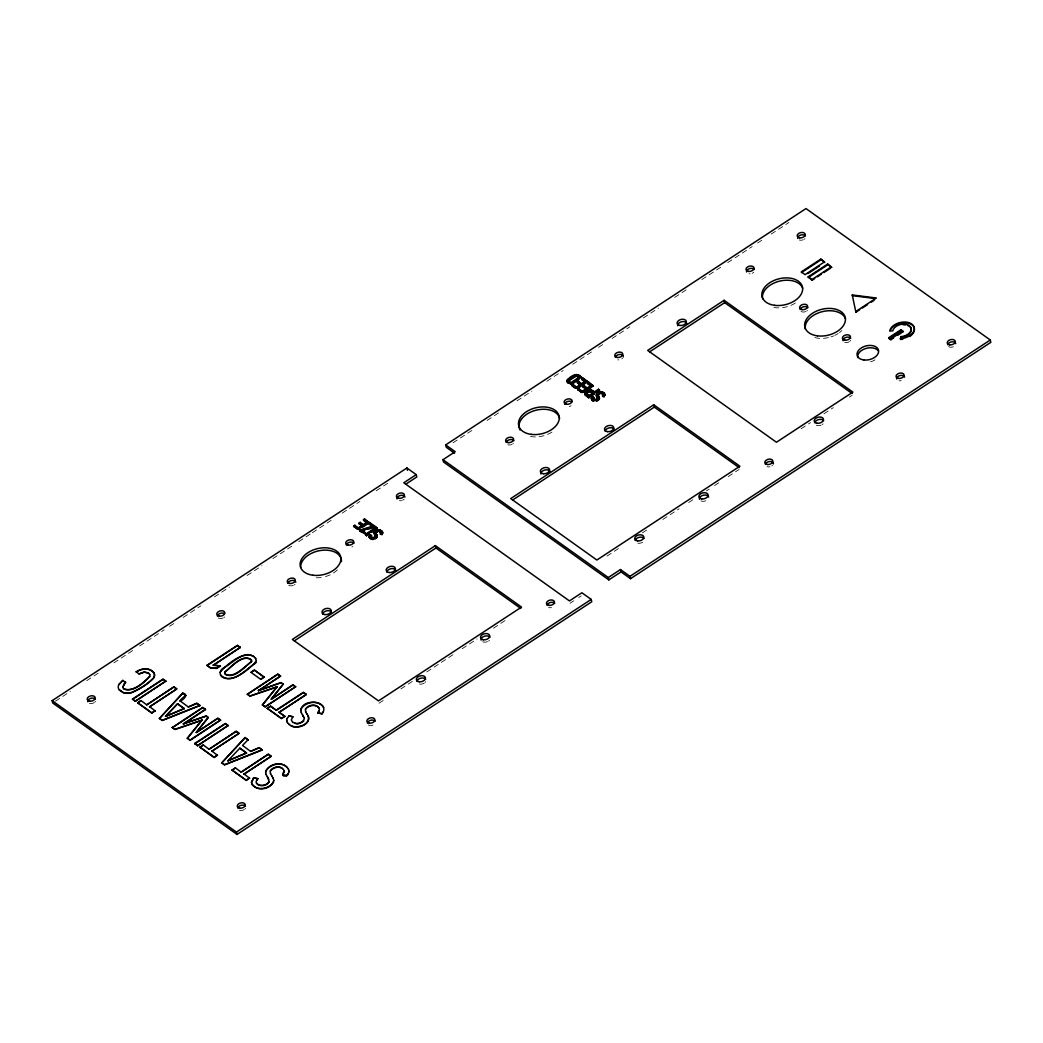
<?xml version="1.0" encoding="UTF-8"?>
<svg xmlns="http://www.w3.org/2000/svg" width="1043" height="1043" viewBox="0 0 1043 1043"><rect width="100%" height="100%" fill="white"/><g stroke="black" fill="none" stroke-linecap="round" stroke-linejoin="round"><path stroke-width="0.75" stroke-dasharray="5 3.75" d="M55.435 701.209L70.376 691.405M86.686 680.714L100.284 671.796M113.883 662.879L134.26 649.502M139.697 645.943L164.168 629.894M169.605 626.335L175.041 622.762M183.19 617.417L200.869 605.827M214.454 596.909L229.408 587.105M247.074 575.514L262.028 565.71M272.901 558.579L293.292 545.202M298.728 541.643L310.957 533.612M312.326 532.725L334.073 518.462M342.221 513.117L359.887 501.527M376.197 490.823L388.439 482.805M453.04 442.793L474.8 428.517M487.029 420.485L500.627 411.568M516.95 400.877L531.904 391.06M546.858 381.256L563.181 370.552M572.698 364.307L593.089 350.93M598.526 347.358L603.962 343.799M612.124 338.44L629.803 326.85M643.401 317.932L658.355 308.128M674.665 297.424L688.263 288.507M701.861 279.589L722.264 266.213M727.701 262.64L752.172 246.591M757.609 243.019L763.046 239.46M771.207 234.101L788.886 222.511M379.065 703.23L385.884 698.758M400.864 688.928L413.132 680.896M426.743 671.953L453.992 654.091M462.166 648.72L477.146 638.903M493.495 628.173L507.12 619.242M606.961 556.115L620.585 547.184M642.384 532.882L649.189 528.41M662.813 519.479L679.162 508.762M688.693 502.504L694.143 498.932M706.411 490.888L709.136 489.102M714.585 485.53L720.035 481.957M728.21 476.599L739.096 469.441M801.141 428.751L810.528 422.598M823.944 413.81L833.318 407.644M849.406 397.096L852.092 395.336M570.013 603.245L573.741 600.807M578.709 597.548L581.199 595.918M337.358 569.869A20.73 13.324 -13.5 0 1 323.904 576.988M321.244 577.483A20.73 13.324 -13.5 0 1 313.421 577.574M295.039 584.302A4.081 2.621 -13.5 0 1 294.309 584.901M293.396 585.371A4.081 2.621 -13.5 0 1 288.663 585.214M352.782 546.545A4.081 2.621 -13.5 0 1 351.882 547.014M551.591 607.587A4.081 2.621 -13.5 0 1 548.605 607.482M404.176 499.18A4.081 2.621 -13.5 0 1 402.546 500.249M401.529 500.575A4.081 2.621 -13.5 0 1 399.469 500.692M373.016 725.054A4.081 2.621 -13.5 0 1 368.283 724.885M224.597 616.961A4.081 2.621 -13.5 0 1 223.867 617.56M222.954 618.043A4.081 2.621 -13.5 0 1 218.222 617.873M95.487 701.313A4.081 2.621 -13.5 0 1 94.965 701.991M94.235 702.578A4.081 2.621 -13.5 0 1 88.59 702.904M245.535 808.325A4.081 2.621 -13.5 0 1 245.027 809.003M244.284 809.59A4.081 2.621 -13.5 0 1 238.117 809.381M489.389 640.376A4.707 3.025 -13.5 0 1 488.541 641.067M487.498 641.614A4.707 3.025 -13.5 0 1 482.035 641.432M425.7 681.64A4.628 2.973 -13.5 0 1 425.114 682.409M424.279 683.087A4.628 2.973 -13.5 0 1 417.878 683.439M901.191 380.643A4.081 2.621 -13.5 0 1 899.131 380.76M623.323 356.928A4.081 2.621 -13.5 0 1 623.062 357.645M622.541 358.323A4.081 2.621 -13.5 0 1 621.811 358.909M618.838 359.861A4.081 2.621 -13.5 0 1 617.821 359.835M513.404 443.444A4.081 2.621 -13.5 0 1 512.661 444.044M511.761 444.514A4.081 2.621 -13.5 0 1 507.772 444.735M571.147 405.688A4.081 2.621 -13.5 0 1 569.23 406.483M551.982 432.05A20.73 13.324 -13.5 0 1 527.145 435.596M772.602 465.334A4.081 2.621 -13.5 0 1 771.859 465.921M769.943 466.729A4.081 2.621 -13.5 0 1 766.97 466.625M753.789 272.236A4.081 2.621 -13.5 0 1 752.146 273.305M750.086 273.787A4.081 2.621 -13.5 0 1 749.07 273.748M807.412 310.488A4.081 2.621 -13.5 0 1 806.682 311.075M805.783 311.557A4.081 2.621 -13.5 0 1 801.037 311.401M841.897 330.488A20.73 13.324 -13.5 0 1 839.511 332.574M838.155 333.525A20.73 13.324 -13.5 0 1 834.778 335.416M833.566 335.95A20.73 13.324 -13.5 0 1 831.049 336.876M828.429 337.606A20.73 13.324 -13.5 0 1 814.779 337.554M823.11 423.849A4.707 3.025 -13.5 0 1 822.262 424.54M821.219 425.088A4.707 3.025 -13.5 0 1 815.756 424.905M795.366 303.005A20.73 13.324 -13.5 0 1 770.529 306.564M850.723 340.318A4.081 2.621 -13.5 0 1 850.214 340.996M849.471 341.596A4.081 2.621 -13.5 0 1 844.582 342.3M875.051 359.835A10.991 7.066 -13.5 0 1 869.901 361.999M953.367 346.758A4.081 2.621 -13.5 0 1 948.635 346.602M804.948 238.678A4.081 2.621 -13.5 0 1 804.218 239.277M803.319 239.747A4.081 2.621 -13.5 0 1 799.329 239.968M642.631 542.217A4.628 2.973 -13.5 0 1 636.23 542.582M705.85 500.757A4.707 3.025 -13.5 0 1 700.388 500.562"/><path stroke-width="1.5" d="M122.905 687.05C130.101 674.612 119.632 688.132 124.26 689.123C133.869 692.409 143.66 682.787 149.827 676.438L149.71 674.469M273.761 780.255C272.027 789.043 257.712 792.041 252.25 784.584L251.467 782.289L253.788 777.674L257.764 778.613L256.122 781.689L256.5 783.189C259.733 787.374 266.878 786.044 269.185 781.637L267.347 776.657M369.418 537.249L370.278 538.618L369.157 536.506L369.991 534.863L371.569 535.893C369.561 540.509 379.365 537.432 374.398 533.729M596.583 395.688C601.042 399.169 591.251 401.412 593.597 397.161L592.176 396.822L591.342 398.465L593.089 400.981L591.603 399.208M593.597 397.161L593.754 397.865C591.303 401.02 599.086 401.047 597.652 397.748M255.027 657.742C245.131 648.159 232.393 663.517 224.297 667.416C219.265 669.789 218.469 675.994 224.102 678.015C235.979 681.822 245.757 669.163 254.87 663.7C258.338 662.109 253.957 655.878 255.796 658.628M288.781 772.146C289.25 768.3 288.768 775.327 286.695 775.718C277.412 778.456 288.468 765.054 282.653 774.727M382.52 532.321L381.881 534.772L382.377 534.172M597.822 398.452C592.046 392.95 604.901 388.557 604.836 395.545L604.705 394.28M306.851 713.79C314.139 722.721 298.142 730.23 291.127 725.759C296.733 728.874 311.127 724.716 308.193 716.046M592.919 400.277L596.309 400.512L599.308 397.748M599.203 397.592L598.565 396.079L599.425 398.895L599.256 398.191M284.257 771.364C283.135 765.549 272.992 765.64 270.254 771.129L270.489 773.554M300.788 710.596C302.522 696.685 331.583 701.952 321.87 713.894L317.828 712.917L319.432 709.553L318.858 707.845C315.416 703.347 308.102 704.794 305.43 709.305L305.664 711.743M380.851 532.53L380.434 534.42C383.459 530.3 373.772 530.079 376.367 534.133C379 537.549 372.481 540.222 370.122 537.94M598.056 394.489C597.065 397.566 600.129 389.821 602.854 393.967L602.632 396.392L604.066 396.744L604.666 394.841M265.613 772.42C267.96 763.202 283.553 760.308 288.468 769.239M374.189 532.908L374.554 534.407C372.586 529.375 383.211 528.006 382.651 533.573L382.351 531.774M374.346 533.586C375.363 530.405 380.643 529.388 382.52 532.452M596.544 395.558C597.561 392.377 602.841 391.36 604.705 394.423M900.435 338.727L900.813 336.628A9.4 6.036 -13.5 0 0 911.126 329.862A9.4 6.036 -13.5 0 0 903.082 324.125A9.4 6.036 -13.5 0 0 892.769 330.892L889.679 331.061A12.568 8.083 -13.5 0 1 903.46 322.026A12.568 8.083 -13.5 0 1 914.216 329.692A12.568 8.083 -13.5 0 1 900.435 338.727L900.604 339.431A12.568 8.083 -13.5 0 0 902.756 339.184M900.604 339.431L900.813 336.628M602.632 396.392L603.037 394.489M251.519 782.524L253.788 777.674M286.695 720.7L287.177 718.249M369.326 537.197L369.991 534.863M591.511 399.169L592.176 396.822M371.099 537.445L371.399 535.202M567.001 380.63C569.895 376.301 577.17 371.751 581.459 377.097L570.573 384.241L567.001 380.63L568.213 383.133L568.044 382.429M567.17 381.334C570.065 377.005 577.34 372.455 581.629 377.788M253.71 656.425C242.889 650.519 226.07 665.082 220.086 672.305M220.49 674.899C230.659 685.994 249.668 668.654 256.187 661.249M584.993 394.045L585.97 395.805C582.359 391.594 591.876 387.748 594.262 392.012L594.432 392.716L598.656 389.939L599.66 390.656M585.162 394.749C585.879 390.956 591.955 389.352 594.432 392.716M252.197 784.349C257.738 791.872 270.085 788.273 273.696 781.742M287.412 767.778C281.349 760.777 269.642 764.688 265.743 770.973M323.643 707.428C318.389 698.745 305.012 702.252 300.919 709.162M568.618 380.578L575.384 375.78L579.256 377.175L579.426 377.866L570.938 383.446L568.618 380.578L568.878 381.816M370.826 536.298C371.504 539.153 377.331 537.028 374.828 534.498L374.985 535.189M256.5 783.189C259.159 786.983 267.23 785.457 269.185 781.637M292.692 722.251L297.138 723.998L302.496 722.03L304.373 718.679L302.522 714.846M318.858 707.845C315.99 703.725 307.737 705.407 305.43 709.305M282.444 768.613C278.598 765.223 272.406 768.183 270.254 771.129M586.596 393.407L589.96 391.203L593.232 393.498L588.969 396.301L586.596 393.407L586.779 394.593M586.766 394.111L587.509 392.39M598.226 395.18L599.321 394.15M224.623 672.122C231.22 667.142 242.954 652.683 251.532 660.089C242.563 653.309 231.39 667.285 224.675 672.357L224.819 673.674L224.675 672.357M225.966 674.886C234.818 677.663 245.47 665.982 251.65 661.405C244.988 666.36 233.41 680.831 224.753 673.439M149.775 676.203C143.791 682.839 133.191 691.848 124.26 689.123M317.828 712.917L319.093 711.17M287.229 718.484L288.963 715.863L292.94 716.802L291.297 719.866L292.744 722.486M257.764 778.613L256.565 780.242M119.098 684.508L122.839 680.388L119.045 684.273A9.922 6.375 -13.5 0 0 119.15 689.632L123.035 692.369A10.091 6.493 -13.5 0 0 131.314 692.539C139.423 689.162 147.337 684.26 153.49 677.989A10.091 6.493 -13.5 0 0 153.595 672.331C149.279 667.142 140.766 668.367 136.164 671.927C141.34 668.706 149.24 667.377 153.647 672.566A10.091 6.493 -13.5 0 1 153.543 678.224C147.402 684.495 139.475 689.397 131.366 692.761A10.091 6.493 -13.5 0 1 123.1 692.604L119.202 689.866M196.28 732.277L208.209 717.362L206.214 715.941L183.32 723.829L206.266 716.176L208.261 717.597L196.345 732.512L217.804 718.158L220.529 720.087L190.074 740.334L187.336 738.183L202.029 720.048L187.388 738.418M271.297 698.953L283.292 684.012L271.349 699.188L292.887 684.795L295.612 686.737L265.157 706.971L262.419 704.833L277.112 686.698L262.471 705.068M321.87 713.894L323.2 711.978M286.695 775.718L288.024 773.789M604.066 396.744L604.405 395.44M199.93 705.603L196.892 703.425L188.327 706.985L196.827 703.191L199.93 705.603L162.291 720.517L159.436 718.484L182.747 693.152C193.568 695.42 169.279 708.562 185.797 695.329M159.436 718.484L182.747 693.152M262.21 750.008L259.159 747.844L250.607 751.39L259.107 747.609L262.21 750.008L224.558 764.923L221.716 762.902L245.027 737.557L248.13 739.969L245.027 737.557M221.716 762.902L245.079 737.792M165.485 716.202L177.61 703.738L184.259 708.666L165.537 716.437L184.207 708.432M165.537 716.437L177.61 703.738M227.817 760.842L239.89 748.144L246.526 753.085L227.817 760.842L246.474 752.85M248.065 739.735L242.524 745.432L250.607 751.39M294.83 723.373L299.354 723.438L303.787 720.948M416.222 474.63L403.797 482.779L569.452 600.911L581.877 592.763L591.198 599.399L591.759 601.746L237.009 834.426L52.711 702.995L52.15 700.661L406.9 467.981L416.222 474.63L416.783 476.964L405.597 484.304M445.674 444.905L805.991 208.574L990.289 340.005L990.85 342.339L630.533 578.669L621.028 571.89L620.468 569.543L608.278 577.535L443.001 459.676L455.191 451.684L445.674 444.905L446.248 447.251L454.565 453.184M575.553 376.484L569.726 380.174L569.556 379.483M568.709 381.125L570.769 382.742L579.256 377.175M357.227 529.153L353.642 526.037L354.842 525.242L358.557 528.475L362.247 526.05L358.988 523.169L360.2 522.374L363.459 525.268L367.058 522.908L363.329 519.675L364.542 518.893L369.261 522.83L362.456 527.289M353.812 526.715L355.011 525.933L358.557 528.475M369.261 522.83L364.698 519.57L363.499 520.366L365.871 522.061M358.988 523.169L359.157 523.86L360.356 523.064L363.459 525.268M573.454 383.159L578.904 379.574M577.196 382.286L580.469 385.193L576.779 387.605L573.05 384.372L571.851 385.154L576.414 388.4L587.3 381.256L587.47 381.96L582.75 378.009L581.707 379.509L585.266 382.038L581.668 384.398L578.409 381.503L577.366 382.99L578.578 382.194M576.779 387.605L573.22 385.076L572.02 385.858L575.436 388.296M581.707 379.509L582.92 378.713M358.401 527.784L362.077 525.359M363.29 524.577L366.888 522.217M369.092 522.139L358.205 529.283L353.642 526.037M576.61 386.901L580.299 384.489M578.409 381.503L581.499 383.694L585.097 381.334L585.266 382.038M359.548 530.235L372.442 526.154L372.612 526.832L359.705 530.926L359.548 530.235L363.759 533.247L364.946 532.478L365.115 533.156L361.83 530.248L374.763 526.18L373.876 527.549M372.612 526.832L369.17 523.808L370.356 523.038L374.763 526.18M369.326 524.499L370.513 523.716L374.919 526.871M579.308 387.318L586.114 382.859M581.277 392.455L577.692 389.326L578.891 388.531L582.62 391.777L586.309 389.352L583.037 386.458L584.249 385.662L587.509 388.57L591.107 386.21L587.378 382.964L588.591 382.181L593.311 386.132L588.591 382.181M577.861 390.017L579.061 389.235L582.62 391.777M588.76 382.872L587.548 383.668L591.107 386.21M583.037 386.458L583.206 387.162L584.419 386.366L587.509 388.57M582.45 391.073L586.14 388.648M587.339 387.866L590.938 385.506M365.337 534.368L376.236 527.223L377.24 527.941L366.341 535.085L365.337 534.368L366.51 535.776L369.235 533.99M593.141 385.428L582.255 392.572L577.692 389.326M365.506 535.059L376.406 527.914L377.397 528.632L371.947 532.204M583.78 392.377L591.955 387.018M724.116 300.293L647.69 350.422L776.448 442.245L852.874 392.116L724.116 300.293L724.676 302.639L852.118 393.524M649.593 351.882L724.676 302.639M377.762 531.109L376.719 532.438L376.562 531.761M586.609 393.889L588.8 395.597L593.063 392.794M594.262 392.012L598.486 389.235L599.49 389.952L588.604 397.096L585.801 395.101M586.896 396.47L588.76 397.8L594.21 394.228M132.526 699.097L163.034 679.097L165.837 681.092L135.381 701.326L132.526 699.097L135.381 701.326M132.578 699.332L163.086 679.332L165.889 681.327M135.329 701.092L165.837 681.092M597 400.225L597.17 400.929L597.991 399.638M137.65 702.76L151.835 712.864L155.185 710.661L151.887 713.099L137.65 702.76L141.014 700.557L146.763 704.846L173.907 687.05L176.684 689.019L149.553 706.841L176.684 689.019M137.715 702.995L141.014 700.557M820.763 259.133L801.272 271.923L805.079 274.635L824.57 261.845L820.763 259.133L824.739 262.549M801.441 272.627L820.932 259.837M176.619 688.784L173.855 686.815L146.763 704.846M213.254 665.004L220.386 665.995L216.644 668.446L210.399 667.924L206.983 665.304L237.491 645.291L240.333 647.507L213.307 665.238L240.281 647.273M207.049 665.538L237.543 645.526L240.333 647.507M807.843 273.631L819.537 265.965M814.739 278.546L812.132 280.254L808.169 276.838L827.66 264.048L831.623 267.464L827.66 264.048M808.325 277.542L827.829 264.753M206.983 665.304L210.347 667.689L216.592 668.211L220.321 665.76M808.169 276.838L811.962 279.55L831.454 266.76M817.334 276.838L821.232 274.283M823.827 272.588L830.332 268.325M435.387 545.632L292.353 639.45L378.505 700.883L521.539 607.078L435.387 545.632L435.948 547.979L520.783 608.473M653.752 404.775L510.718 498.593L596.87 560.026L739.904 466.208L653.752 404.775L654.313 407.109L739.135 467.603M294.282 640.897L435.948 547.979M512.635 500.027L654.313 407.109M251.011 672.2L254.401 669.984L264.127 677.142L260.75 679.358L251.076 672.435L254.453 670.219L264.127 677.142M202.081 720.283L174.95 729.539L172.291 727.649L202.746 707.415L205.484 709.566L183.385 724.064M172.291 727.649L202.798 707.649L205.484 709.566M183.32 723.829L205.432 709.331M264.075 676.907L260.75 679.358M277.164 686.933L250.033 696.189L247.374 694.299L277.829 674.052L280.567 676.203L258.455 690.701L280.515 675.968M247.374 694.299L277.881 674.286L280.567 676.203M196.345 732.512L217.87 718.392L220.581 720.322M187.336 738.183L190.022 740.1L220.529 720.087M194.806 743.516L225.301 723.503L228.104 725.498L197.662 745.745L194.806 743.516L197.662 745.745M194.858 743.75L225.366 723.738L228.169 725.732M855.899 312.248L852.261 294.947L876.368 298.011L855.729 311.544L855.899 312.248L859.771 309.706M862.352 308.024L867.515 304.634M871.374 302.092L873.956 300.397M197.596 745.51L228.104 725.498M271.349 699.188L292.94 685.029L295.664 686.972M199.93 747.166L214.115 757.283L217.466 755.08L214.167 757.518L199.93 747.166L203.281 744.963L209.043 749.265L236.187 731.456L238.951 733.425L211.82 751.247L238.951 733.425M199.982 747.401L203.281 744.963M262.419 704.833L265.105 706.737L295.612 686.737M279.068 712.108L284.83 716.411L281.467 718.614L267.23 708.262L270.593 706.059L276.343 710.361L303.487 692.552L306.264 694.521L279.12 712.343L306.264 694.521M267.282 708.497L270.645 706.294L276.343 710.361M238.899 733.19L236.135 731.221L209.043 749.265M276.291 710.127L303.435 692.317L306.199 694.286M267.23 708.262L281.414 718.379L284.765 716.176M900.996 329.705L903.069 331.752L900.996 329.705L888.819 337.684L890.878 339.744L893.59 337.971M901.165 330.396L888.988 338.388L890.878 339.744M232.054 770.073L246.239 780.19L249.59 777.987L246.291 780.425L232.054 770.073L235.418 767.87L241.168 772.172L268.312 754.363L271.089 756.344L243.945 774.154L271.089 756.344M232.107 770.308L235.418 767.87M890.722 339.04L902.899 331.061M897.658 335.311L901.713 332.652M271.024 756.11L268.26 754.128L241.168 772.172M443.001 459.676L443.562 462.023L608.838 579.882L621.028 571.89M52.15 700.661L236.435 832.079L591.198 599.399M620.468 569.543L629.972 576.336L990.289 340.005M136.098 671.692L138.98 673.934L144.351 672.174L148.497 673.23M159.383 718.249L162.226 720.283L199.878 705.368M221.664 762.668L224.506 764.688L262.145 749.774M258.403 690.466L281.284 682.591L283.344 684.247M258.455 690.701L281.284 682.591M247.321 694.064L249.968 695.955L277.112 686.698M172.238 727.414L174.885 729.305L202.029 720.048M361.986 530.939L364.959 530.092M367.931 529.244L372.39 527.98M149.775 674.704L148.445 672.996L144.299 671.953L138.98 673.934M601.602 393.094L601.772 393.785L599.96 393.068M371.543 539.27L373.59 539.414L373.433 538.736M213.307 665.238L220.386 665.995M874.934 298.507L852.431 295.651L852.261 294.947M381.008 533.221L378.596 530.978M592.346 397.526L593.754 397.865M370.148 535.554L371.569 535.893M253.853 777.909L257.817 778.847M602.463 395.688L603.91 396.04M380.278 533.729L381.712 534.081M317.776 712.682L321.818 713.66M282.601 774.506L286.642 775.484M593.232 393.498L590.651 391.242M577.144 376.406L579.426 377.866M289.328 724.455L291.127 725.759M578.396 383.72L580.469 385.193M583.206 387.162L586.309 389.352M359.157 523.86L362.247 526.05M582.75 378.009L587.3 381.256M581.538 378.805L585.097 381.334M369.17 523.808L372.442 526.154M361.83 530.248L364.946 532.478M359.705 530.926L361.817 532.438M279.12 712.343L284.83 716.411M182.799 693.386L185.85 695.564M180.256 701.026L188.327 706.985M177.662 703.973L184.259 708.666M246.526 753.085L239.89 748.144M122.839 680.388L125.721 682.63M149.488 706.606L155.251 710.896M211.768 751.012L217.518 755.315M243.893 773.919L249.655 778.221M287.373 722.538L289.393 724.689M603.01 394.658L602.385 393.498M375.988 533.599L377.279 536.48M271.675 775.614L273.07 778.091M303.969 717.506L301.31 712.669M268.794 779.33L266.134 774.48M598.734 396.783L598.017 394.867M305.612 711.509L306.903 714.025M270.437 773.319L271.728 775.849M286.642 720.465L287.425 722.773M288.416 769.004L288.95 770.777M273.018 777.856L273.814 780.49M300.736 710.361L301.362 712.904M265.561 772.185L266.187 774.714M811.962 279.55L812.132 280.254M604.536 393.733L604.875 394.971M604.158 393.211L604.327 393.902M603.584 392.716L603.754 393.42M602.958 392.324L603.128 393.028M602.306 392.051L602.476 392.755M602.854 393.967L603.206 395.193M602.919 395.062L603.089 395.766M601.628 391.894L601.798 392.585M600.937 391.842L601.107 392.533M600.781 392.937L600.951 393.641M600.233 391.894L600.403 392.598M599.542 392.064L599.699 392.768M598.486 389.235L598.656 389.939M598.838 392.351L599.008 393.055M598.747 393.719L598.917 394.41M598.147 392.755L598.317 393.459M599.034 396.888L599.477 398.452M598.278 394.098L598.447 394.802M597.717 393.028L597.887 393.733M599.06 398.661L598.812 399.834L598.643 399.143M597.078 393.511L597.248 394.215M596.661 393.98L596.831 394.684M597.509 397.331L597.822 398.856M596.44 394.423L596.609 395.128M597.013 396.457L597.183 397.161M597.443 398.556L597.613 399.26M597.691 399.834L597.861 400.538M596.374 394.867L596.752 396.379M596.987 398.947L597.157 399.652M596.674 399.143L596.844 399.847M596.309 400.512L596.479 401.216M595.879 399.534L596.048 400.225M595.071 399.652L595.24 400.356M592.476 390.734L592.646 391.425M594.262 399.508L594.432 400.212M591.759 390.343L591.929 391.047M593.167 397.735L593.337 398.439M593.506 399.104L593.676 399.808M590.977 390.134L591.133 390.838M591.225 391.49L591.394 392.194M593.011 398.257L593.284 399.417M593.571 400.538L593.741 401.242M590.116 390.095L590.286 390.799M592.307 399.886L592.476 400.59M589.96 391.203L590.129 391.907M591.537 397.67L591.707 398.374M591.342 398.465L591.772 399.912M589.23 390.238L589.399 390.942M588.343 390.551L588.513 391.255M588.461 391.764L588.63 392.468M588.8 395.597L588.969 396.301M587.457 391.034L587.626 391.738M588.604 397.096L588.76 397.8M586.896 392.898L587.066 393.602M586.492 391.673L586.661 392.364M586.961 394.293L587.131 394.997M584.249 385.662L584.419 386.366M585.736 392.259L585.905 392.963M629.972 576.336L630.533 578.669M585.227 392.859L585.397 393.563M584.98 393.459L585.149 394.163M585.266 394.593L585.436 395.297M581.499 383.694L581.668 384.398M578.943 375.297L579.113 376.001M578.122 374.828L578.291 375.532M577.692 376.054L577.861 376.758M577.261 374.567L577.431 375.271M576.349 374.515L576.518 375.206M576.205 375.61L576.375 376.314M578.891 388.531L579.061 389.235M575.41 374.646L575.58 375.35M574.445 374.985L574.615 375.689M574.537 376.21L574.706 376.914M573.05 384.372L573.22 385.076M570.769 382.742L570.938 383.446M568.618 378.726L568.787 379.417M569.204 381.621L569.374 382.325M567.966 379.196L568.135 379.9M567.483 379.678L567.653 380.382M567.157 380.16L567.327 380.864M567.535 381.999L567.705 382.703M567.183 381.555L567.353 382.26M567.014 381.099L567.183 381.803M608.278 577.535L608.838 579.882M406.9 467.981L407.461 470.315M381.973 531.252L382.129 531.93M381.399 530.757L381.569 531.448M380.773 530.365L380.93 531.056M380.108 530.092L380.278 530.783M380.656 532.008L380.825 532.686M380.2 531.539L380.369 532.23M380.721 533.103L380.891 533.794M379.443 529.935L379.613 530.613M379.417 531.135L379.587 531.813M378.752 529.883L378.909 530.561M378.048 529.935L378.218 530.626M377.344 530.118L377.514 530.796M376.236 527.223L376.406 527.914M376.653 530.405L376.823 531.083M376.966 531.487L377.123 532.178M375.962 530.796L376.119 531.487M376.849 534.929L377.24 536.923M376.367 534.133L376.536 534.811M375.532 531.083L375.702 531.761M375.871 532.53L376.093 534.003M376.862 536.702L376.627 537.862L376.458 537.184M374.893 531.565L375.063 532.243M374.476 532.021L374.646 532.712M375.324 535.372L375.623 536.884M375.806 537.68L375.676 538.566L375.506 537.875M374.254 532.465L374.424 533.156M375.258 536.597L375.428 537.288M374.802 536.989L374.959 537.68M374.489 537.184L374.659 537.875M374.815 538.266L374.985 538.957M370.356 523.038L370.513 523.716M373.694 537.575L373.863 538.253M372.886 537.693L373.042 538.384M372.729 538.788L372.899 539.479M372.077 537.549L372.247 538.24M372.051 538.749L372.208 539.427M370.969 535.776L371.139 536.467M371.321 537.145L371.477 537.836M370.734 538.318L370.904 538.996M369.339 535.724L369.509 536.402M369.157 536.506L369.574 537.94M364.542 518.893L364.698 519.57M366.341 535.085L366.51 535.776M360.2 522.374L360.356 523.064M354.842 525.242L355.011 525.933M292.94 716.802L288.963 715.863M236.435 832.079L237.009 834.426M251.467 659.867L251.65 661.405M300.697 567.47A20.73 13.324 -13.5 0 1 320.905 550.43A20.73 13.324 -13.5 0 1 341.452 561.629M287.842 583.363A4.081 2.621 -13.5 0 1 291.792 580.469A4.081 2.621 -13.5 0 1 295.808 582.216M346.328 545.007A4.081 2.621 -13.5 0 1 349.757 542.217A4.081 2.621 -13.5 0 1 354.007 543.234M547.04 605.24A4.081 2.621 -13.5 0 1 550.469 602.463A4.081 2.621 -13.5 0 1 554.733 603.467M396.992 498.932A4.081 2.621 -13.5 0 1 400.421 495.451A4.081 2.621 -13.5 0 1 404.958 497.094M367.462 723.034A4.081 2.621 -13.5 0 1 370.891 720.244A4.081 2.621 -13.5 0 1 375.141 721.261M217.4 616.022A4.081 2.621 -13.5 0 1 220.321 613.375A4.081 2.621 -13.5 0 1 224.558 613.714M87.781 701.743A4.081 2.621 -13.5 0 1 90.689 698.393A4.081 2.621 -13.5 0 1 95.461 699.266M237.83 808.051A4.081 2.621 -13.5 0 1 241.259 805.261A4.081 2.621 -13.5 0 1 245.509 806.278M481.097 640.089A4.707 3.025 -13.5 0 1 484.447 636.23A4.707 3.025 -13.5 0 1 489.949 637.234M416.952 681.327A4.628 2.973 -13.5 0 1 420.837 678.172A4.628 2.973 -13.5 0 1 425.661 679.319M322.574 614.079A4.707 3.025 -13.5 0 1 326.537 610.872A4.707 3.025 -13.5 0 1 331.452 612.045M386.744 572.007A4.707 3.025 -13.5 0 1 391.308 568.67A4.707 3.025 -13.5 0 1 395.949 570.69M677.689 325.768A4.707 3.025 -13.5 0 1 681.64 321.752A4.707 3.025 -13.5 0 1 686.881 323.656M814.805 422.754A4.707 3.025 -13.5 0 1 818.768 419.547A4.707 3.025 -13.5 0 1 823.67 420.72M896.654 379A4.081 2.621 -13.5 0 1 900.07 375.519A4.081 2.621 -13.5 0 1 904.607 377.162M615.344 357.371A4.081 2.621 -13.5 0 1 619.294 354.49A4.081 2.621 -13.5 0 1 623.31 356.237M506.207 442.493A4.081 2.621 -13.5 0 1 509.636 439.716A4.081 2.621 -13.5 0 1 513.886 440.72M564.68 404.136A4.081 2.621 -13.5 0 1 567.601 401.49A4.081 2.621 -13.5 0 1 571.838 401.842M520.027 429.951A20.73 13.324 -13.5 0 1 534.85 410.525A20.73 13.324 -13.5 0 1 559.635 418.439M765.406 464.383A4.081 2.621 -13.5 0 1 769.877 461.449A4.081 2.621 -13.5 0 1 773.371 463.939M746.592 271.988A4.081 2.621 -13.5 0 1 749.5 268.651A4.081 2.621 -13.5 0 1 754.272 269.524M800.216 309.536A4.081 2.621 -13.5 0 1 803.658 306.746A4.081 2.621 -13.5 0 1 807.908 307.763M805.405 329.236A20.73 13.324 -13.5 0 1 821.897 311.766A20.73 13.324 -13.5 0 1 845.482 318.806M762.616 298.715A20.73 13.324 -13.5 0 1 779.108 281.245A20.73 13.324 -13.5 0 1 802.693 288.285M843.018 340.748A4.081 2.621 -13.5 0 1 845.925 337.411A4.081 2.621 -13.5 0 1 850.697 338.284M857.685 357.566A10.991 7.066 -13.5 0 1 865.507 348.571A10.991 7.066 -13.5 0 1 878.362 350.917M947.813 344.738A4.081 2.621 -13.5 0 1 951.764 341.856A4.081 2.621 -13.5 0 1 955.779 343.603M797.765 238.43A4.081 2.621 -13.5 0 1 800.672 235.079A4.081 2.621 -13.5 0 1 805.444 235.953M635.304 540.47A4.628 2.973 -13.5 0 1 639.203 537.314A4.628 2.973 -13.5 0 1 644.026 538.462M699.449 499.232A4.707 3.025 -13.5 0 1 703.399 495.203A4.707 3.025 -13.5 0 1 708.64 497.107M605.109 431.15A4.707 3.025 -13.5 0 1 609.073 427.93A4.707 3.025 -13.5 0 1 613.975 429.103M540.952 474.03A4.707 3.025 -13.5 0 1 544.902 470.002A4.707 3.025 -13.5 0 1 550.13 471.905M907.684 325.416A9.4 6.036 -13.5 0 1 910.682 332.209A9.4 6.036 -13.5 0 1 900.983 337.332M903.251 324.829A9.4 6.036 -13.5 0 1 905.585 324.908M890.657 329.575A12.568 8.083 -13.5 0 1 909.561 323.499A12.568 8.083 -13.5 0 1 909.718 336.511M312.861 575.228A20.73 13.324 -13.5 0 0 340.709 556.962A20.73 13.324 -13.5 0 0 307.959 552.66A20.73 13.324 -13.5 0 0 312.861 575.228M289.758 583.48A4.081 2.621 -13.5 0 0 295.247 579.882A4.081 2.621 -13.5 0 0 288.794 579.034A4.081 2.621 -13.5 0 0 289.758 583.48M348.245 545.124A4.081 2.621 -13.5 0 0 353.733 541.526A4.081 2.621 -13.5 0 0 347.28 540.678A4.081 2.621 -13.5 0 0 348.245 545.124M398.908 498.358A4.081 2.621 -13.5 0 0 404.384 494.747A4.081 2.621 -13.5 0 0 397.944 493.913A4.081 2.621 -13.5 0 0 398.908 498.358M548.957 605.37A4.081 2.621 -13.5 0 0 554.446 601.759A4.081 2.621 -13.5 0 0 547.992 600.924A4.081 2.621 -13.5 0 0 548.957 605.37M369.378 723.151A4.081 2.621 -13.5 0 0 374.867 719.553A4.081 2.621 -13.5 0 0 368.414 718.705A4.081 2.621 -13.5 0 0 369.378 723.151M219.317 616.139A4.081 2.621 -13.5 0 0 224.806 612.541A4.081 2.621 -13.5 0 0 218.352 611.693A4.081 2.621 -13.5 0 0 219.317 616.139M239.747 808.169A4.081 2.621 -13.5 0 0 245.235 804.57A4.081 2.621 -13.5 0 0 238.782 803.723A4.081 2.621 -13.5 0 0 239.747 808.169M89.685 701.157A4.081 2.621 -13.5 0 0 95.174 697.558A4.081 2.621 -13.5 0 0 88.72 696.724A4.081 2.621 -13.5 0 0 89.685 701.157M483.378 639.776A4.707 3.025 -13.5 0 0 489.715 635.63A4.707 3.025 -13.5 0 0 482.27 634.652A4.707 3.025 -13.5 0 0 483.378 639.776M324.881 614.575A4.707 3.025 -13.5 0 0 331.218 610.429A4.707 3.025 -13.5 0 0 323.773 609.451A4.707 3.025 -13.5 0 0 324.881 614.575M389.052 572.503A4.707 3.025 -13.5 0 0 395.375 568.344A4.707 3.025 -13.5 0 0 387.931 567.379A4.707 3.025 -13.5 0 0 389.052 572.503M419.195 681.783A4.628 2.973 -13.5 0 0 425.427 677.702A4.628 2.973 -13.5 0 0 418.1 676.738A4.628 2.973 -13.5 0 0 419.195 681.783M679.984 325.468A4.707 3.025 -13.5 0 0 686.307 321.322A4.707 3.025 -13.5 0 0 678.863 320.344A4.707 3.025 -13.5 0 0 679.984 325.468M817.112 423.262A4.707 3.025 -13.5 0 0 823.435 419.103A4.707 3.025 -13.5 0 0 815.991 418.126A4.707 3.025 -13.5 0 0 817.112 423.262M898.571 378.426A4.081 2.621 -13.5 0 0 904.046 374.828A4.081 2.621 -13.5 0 0 897.593 373.981A4.081 2.621 -13.5 0 0 898.571 378.426M949.73 344.855A4.081 2.621 -13.5 0 0 955.219 341.257A4.081 2.621 -13.5 0 0 948.765 340.422A4.081 2.621 -13.5 0 0 949.73 344.855M799.681 237.843A4.081 2.621 -13.5 0 0 805.17 234.245A4.081 2.621 -13.5 0 0 798.716 233.41A4.081 2.621 -13.5 0 0 799.681 237.843M508.124 442.61A4.081 2.621 -13.5 0 0 513.612 439.012A4.081 2.621 -13.5 0 0 507.159 438.177A4.081 2.621 -13.5 0 0 508.124 442.61M767.322 464.5A4.081 2.621 -13.5 0 0 772.811 460.902A4.081 2.621 -13.5 0 0 766.357 460.054A4.081 2.621 -13.5 0 0 767.322 464.5M566.597 404.254A4.081 2.621 -13.5 0 0 572.086 400.655A4.081 2.621 -13.5 0 0 565.632 399.821A4.081 2.621 -13.5 0 0 566.597 404.254M748.509 271.415A4.081 2.621 -13.5 0 0 753.998 267.816A4.081 2.621 -13.5 0 0 747.544 266.969A4.081 2.621 -13.5 0 0 748.509 271.415M617.26 357.488A4.081 2.621 -13.5 0 0 622.749 353.89A4.081 2.621 -13.5 0 0 616.296 353.042A4.081 2.621 -13.5 0 0 617.26 357.488M531.213 434.37A20.73 13.324 -13.5 0 0 559.074 416.092A20.73 13.324 -13.5 0 0 526.311 411.802A20.73 13.324 -13.5 0 0 531.213 434.37M774.597 305.325A20.73 13.324 -13.5 0 0 802.458 287.06A20.73 13.324 -13.5 0 0 769.695 282.77A20.73 13.324 -13.5 0 0 774.597 305.325M802.145 309.654A4.081 2.621 -13.5 0 0 807.621 306.055A4.081 2.621 -13.5 0 0 801.18 305.208A4.081 2.621 -13.5 0 0 802.145 309.654M817.386 335.846A20.73 13.324 -13.5 0 0 845.247 317.58A20.73 13.324 -13.5 0 0 812.497 313.278A20.73 13.324 -13.5 0 0 817.386 335.846M844.934 340.174A4.081 2.621 -13.5 0 0 850.423 336.576A4.081 2.621 -13.5 0 0 843.97 335.729A4.081 2.621 -13.5 0 0 844.934 340.174M863.773 359.965A10.991 7.066 -13.5 0 0 878.545 350.279A10.991 7.066 -13.5 0 0 861.179 348.01A10.991 7.066 -13.5 0 0 863.773 359.965M543.247 473.718A4.707 3.025 -13.5 0 0 549.57 469.572A4.707 3.025 -13.5 0 0 542.125 468.594A4.707 3.025 -13.5 0 0 543.247 473.718M607.404 431.646A4.707 3.025 -13.5 0 0 613.74 427.487A4.707 3.025 -13.5 0 0 606.296 426.509A4.707 3.025 -13.5 0 0 607.404 431.646M637.56 540.926A4.628 2.973 -13.5 0 0 643.779 536.845A4.628 2.973 -13.5 0 0 636.465 535.88A4.628 2.973 -13.5 0 0 637.56 540.926M701.743 498.919A4.707 3.025 -13.5 0 0 708.08 494.773A4.707 3.025 -13.5 0 0 700.635 493.795A4.707 3.025 -13.5 0 0 701.743 498.919"/></g></svg>
